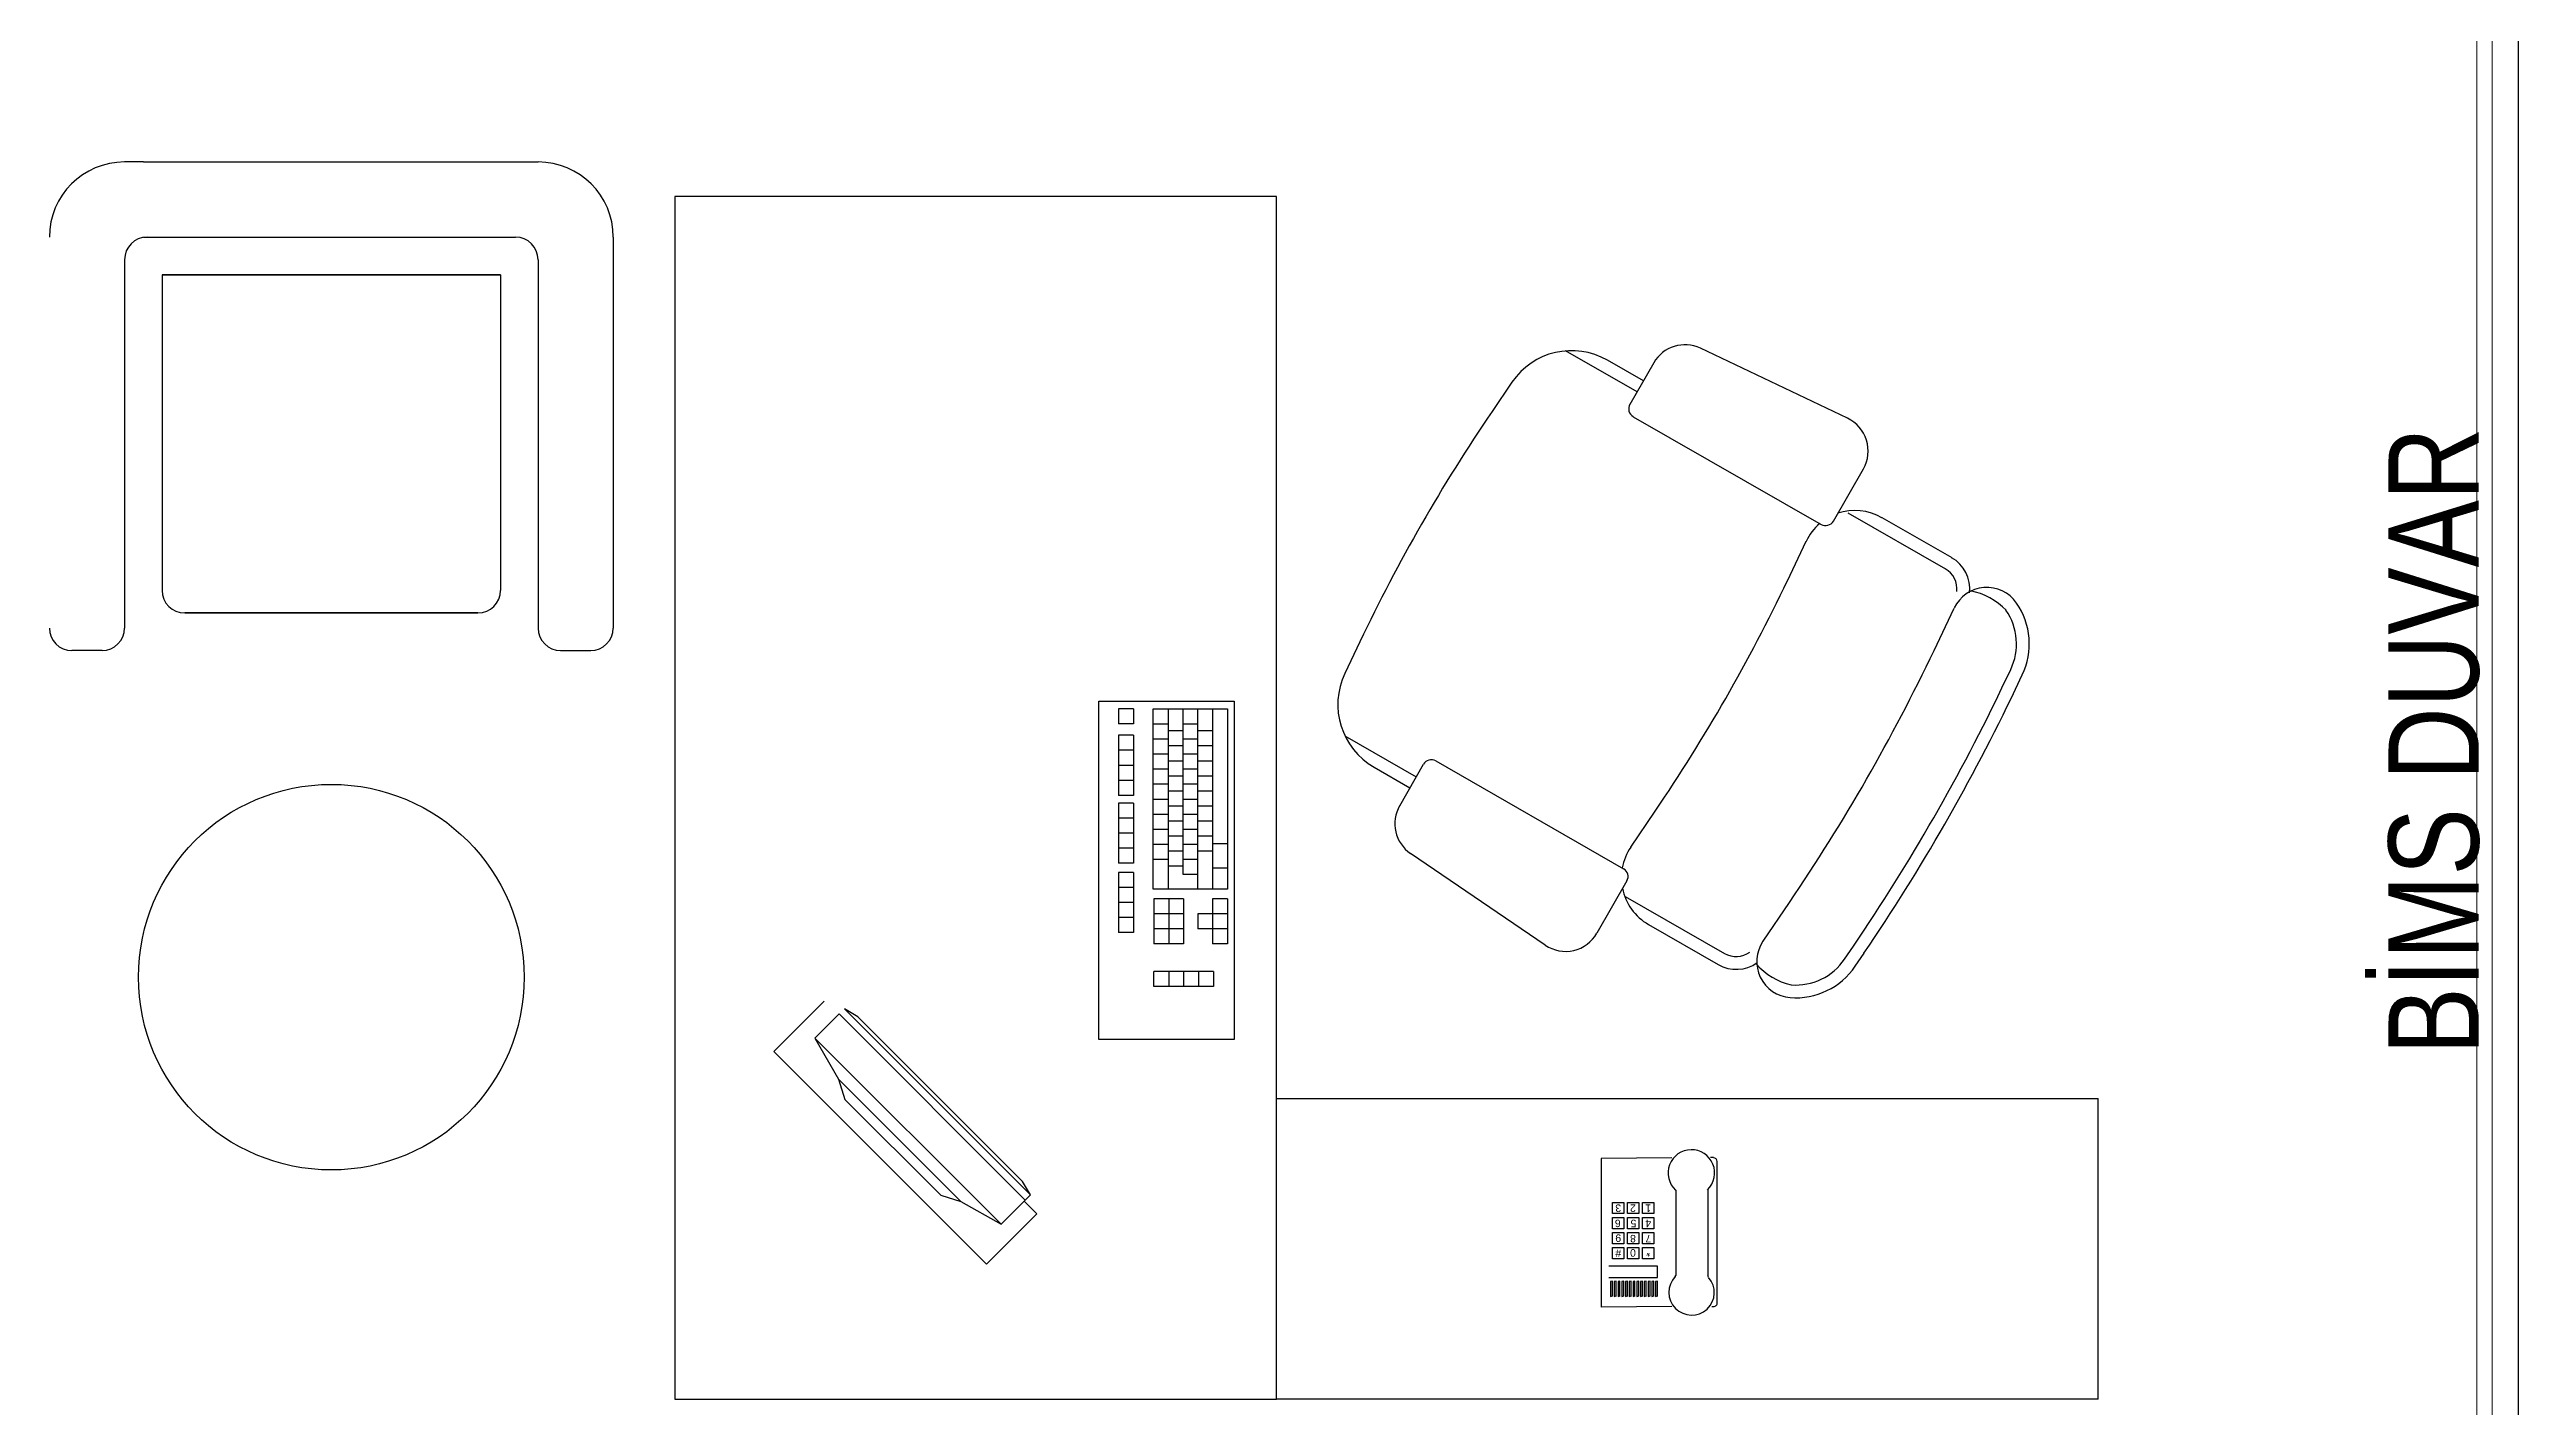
# Model space of a CAD drawing. Header units: centimetres. Extents: x 681015 to 688218, y 3995806 to 4004619.
# Drawn here: x 683215.6 to 683544, y 4002211.6 to 4002392.1 of the extents above; entities that cross this region are included whole.
import ezdxf
from ezdxf.enums import TextEntityAlignment as Align

# ---------------------------------------------------------------- set-up
doc = ezdxf.new("R2010")
doc.units = ezdxf.units.CM
doc.header["$LTSCALE"] = 100
doc.header["$MEASUREMENT"] = 0
for name, color, linetype in [('A-TEFRİŞ 2', 35, 'Continuous'), ('DUV', 4, 'Continuous'), ('YAZI', 7, 'Continuous')]:
    doc.layers.add(name, color=color, linetype=linetype)
doc.layers.add('no3_kutu profil gorunus', color=8, linetype='Continuous', lineweight=0)
doc.styles.add('BAS', font='arial.ttf', dxfattribs={"height": 100})
doc.styles.get("Standard").update_dxf_attribs({"font": 'arial.ttf'})

msp = doc.modelspace()

# ---------------------------------------------------------------- linework, layer by layer
at = {"layer": 'A-TEFRİŞ 2'}
for p, q in [((683228.11, 4002377.17), (683225.61, 4002377.17)), ((683228.11, 4002377.17), (683280.61, 4002377.17)), ((683228.11, 4002367.17), (683277.61, 4002367.17)), ((683228.11, 4002367.17), (683228.61, 4002367.17)), ((683290.61, 4002367.17), (683290.61, 4002315.17)), ((683225.61, 4002364.17), (683225.61, 4002315.17)), ((683230.61, 4002362.17), (683230.61, 4002320.17)), ((683230.61, 4002362.17), (683275.61, 4002362.17)), ((683275.61, 4002362.17), (683230.61, 4002362.17)), ((683230.61, 4002362.17), (683230.61, 4002320.17)), ((683275.61, 4002362.17), (683275.61, 4002320.17)), ((683275.61, 4002362.17), (683275.61, 4002320.17)), ((683280.61, 4002364.17), (683280.61, 4002315.17)), ((683426.78, 4002346.57), (683417.28, 4002352.03)), ((683454.78, 4002343.08), (683435.22, 4002352.38)), ((683427.62, 4002348.05), (683422.84, 4002350.79)), ((683429, 4002350.44), (683425.83, 4002344.92)), ((683410.13, 4002347.86), (683407.5, 4002343.99)), ((683426.28, 4002343.28), (683451.26, 4002328.96)), ((683452.9, 4002329.4), (683456.89, 4002336.35)), ((683454.83, 4002330.49), (683467.79, 4002323.06)), ((683459.35, 4002329.85), (683468.63, 4002324.53)), ((683446.78, 4002321.46), (683449.27, 4002326.7)), ((683233.61, 4002317.17), (683272.61, 4002317.17)), ((683272.61, 4002317.17), (683233.61, 4002317.17)), ((683466.28, 4002312.19), (683468.97, 4002317.83)), ((683222.61, 4002312.17), (683218.61, 4002312.17)), ((683283.61, 4002312.17), (683287.61, 4002312.17)), ((683389.92, 4002313.33), (683387.91, 4002309.11)), ((683475.59, 4002307.76), (683476.49, 4002309.65)), ((683477.12, 4002307.03), (683478.02, 4002308.92)), ((683387.92, 4002300.84), (683397.42, 4002295.39)), ((683391.8, 4002296.66), (683396.58, 4002293.92)), ((683395.21, 4002291.53), (683398.37, 4002297.04)), ((683400.01, 4002297.48), (683424.99, 4002283.15)), ((683425.94, 4002286.02), (683429.2, 4002290.81)), ((683414.58, 4002272.98), (683396.67, 4002285.17)), ((683425.43, 4002281.52), (683421.45, 4002274.56)), ((683425.19, 4002279.46), (683438.42, 4002271.87)), ((683443.54, 4002273.49), (683447.05, 4002278.65)), ((683428.31, 4002275.72), (683437.58, 4002270.4)), ((683454.39, 4002271.13), (683455.57, 4002272.86)), ((683455.8, 4002270.17), (683456.97, 4002271.9)), ((683378.82, 4002252.59), (683488.11, 4002252.59)), ((683488.11, 4002212.59), (683488.11, 4002252.59)), ((683422.01, 4002244.61), (683422.01, 4002224.83)), ((683436.94, 4002244.71), (683436.56, 4002244.71)), ((683431.92, 4002240.38), (683431.92, 4002229.01)), ((683436.2, 4002240.48), (683436.2, 4002228.98)), ((683429.51, 4002230.26), (683423.01, 4002230.26)), ((683429.51, 4002228.76), (683429.51, 4002230.26)), ((683423.01, 4002228.76), (683429.51, 4002228.76)), ((683423.51, 4002228.26), (683423.25, 4002228.24)), ((683423.25, 4002228.24), (683423.25, 4002226.24)), ((683423.51, 4002226.26), (683423.51, 4002228.26)), ((683424.01, 4002228.26), (683423.75, 4002228.24)), ((683423.75, 4002228.24), (683423.75, 4002226.24)), ((683424.01, 4002226.26), (683424.01, 4002228.26)), ((683424.51, 4002228.26), (683424.25, 4002228.24)), ((683424.25, 4002228.24), (683424.25, 4002226.24)), ((683424.51, 4002226.26), (683424.51, 4002228.26)), ((683425.01, 4002228.26), (683424.75, 4002228.24)), ((683424.75, 4002228.24), (683424.75, 4002226.24)), ((683425.01, 4002226.26), (683425.01, 4002228.26)), ((683425.51, 4002228.26), (683425.25, 4002228.24)), ((683425.25, 4002228.24), (683425.25, 4002226.24)), ((683425.51, 4002226.26), (683425.51, 4002228.26)), ((683426.01, 4002228.26), (683425.75, 4002228.24)), ((683425.75, 4002228.24), (683425.75, 4002226.24)), ((683426.01, 4002226.26), (683426.01, 4002228.26)), ((683426.51, 4002228.26), (683426.25, 4002228.24)), ((683426.25, 4002228.24), (683426.25, 4002226.24)), ((683426.51, 4002226.26), (683426.51, 4002228.26)), ((683427.01, 4002228.26), (683426.75, 4002228.24)), ((683426.75, 4002228.24), (683426.75, 4002226.24)), ((683427.01, 4002226.26), (683427.01, 4002228.26)), ((683427.51, 4002228.26), (683427.25, 4002228.24)), ((683427.25, 4002228.24), (683427.25, 4002226.24)), ((683427.51, 4002226.26), (683427.51, 4002228.26)), ((683428.01, 4002228.26), (683427.75, 4002228.24)), ((683427.75, 4002228.24), (683427.75, 4002226.24)), ((683428.01, 4002226.26), (683428.01, 4002228.26)), ((683428.51, 4002228.26), (683428.25, 4002228.24)), ((683428.25, 4002228.24), (683428.25, 4002226.24)), ((683428.51, 4002226.26), (683428.51, 4002228.26)), ((683429.01, 4002228.26), (683428.75, 4002228.24)), ((683428.75, 4002228.24), (683428.75, 4002226.24)), ((683429.01, 4002226.26), (683429.01, 4002228.26)), ((683429.51, 4002228.26), (683429.25, 4002228.24)), ((683429.25, 4002228.24), (683429.25, 4002226.24)), ((683429.51, 4002226.26), (683429.51, 4002228.26)), ((683431.87, 4002228.88), (683431.92, 4002229.01)), ((683436.3, 4002228.79), (683436.21, 4002228.98)), ((683423.25, 4002226.24), (683423.54, 4002226.31)), ((683423.75, 4002226.24), (683424.04, 4002226.31)), ((683424.25, 4002226.24), (683424.54, 4002226.31)), ((683424.75, 4002226.24), (683425.04, 4002226.31)), ((683425.25, 4002226.24), (683425.54, 4002226.31)), ((683425.75, 4002226.24), (683426.04, 4002226.31)), ((683426.25, 4002226.24), (683426.54, 4002226.31)), ((683426.75, 4002226.24), (683427.04, 4002226.31)), ((683427.25, 4002226.24), (683427.54, 4002226.31)), ((683427.75, 4002226.24), (683428.04, 4002226.31)), ((683428.25, 4002226.24), (683428.54, 4002226.31)), ((683428.75, 4002226.24), (683429.04, 4002226.31)), ((683429.25, 4002226.24), (683429.54, 4002226.31)), ((683488.11, 4002212.59), (683378.82, 4002212.59))]:
    msp.add_line(p, q, dxfattribs=at)
for points in [[(683298.82, 4002372.59), (683298.82, 4002212.59), (683378.82, 4002212.59), (683378.82, 4002372.59), (683298.82, 4002372.59)], [(683359.79, 4002304.4), (683357.82, 4002304.4)], [(683357.82, 4002304.4), (683357.82, 4002302.4)], [(683359.79, 4002302.4), (683357.82, 4002302.4)], [(683359.79, 4002304.4), (683359.79, 4002302.4)], [(683362.43, 4002304.42), (683364.4, 4002304.42)], [(683362.43, 4002302.42), (683362.43, 4002304.42)], [(683362.43, 4002302.42), (683364.4, 4002302.42)], [(683362.43, 4002300.43), (683362.43, 4002302.42)], [(683364.4, 4002304.42), (683364.4, 4002302.42)], [(683364.4, 4002304.42), (683366.37, 4002304.42)], [(683364.4, 4002302.42), (683364.4, 4002300.43)], [(683366.37, 4002304.42), (683366.37, 4002301.52)], [(683366.37, 4002304.42), (683368.34, 4002304.42)], [(683366.41, 4002302.42), (683368.34, 4002302.42)], [(683368.34, 4002304.42), (683370.32, 4002304.42)], [(683368.34, 4002304.42), (683368.34, 4002302.42)], [(683368.34, 4002302.42), (683368.38, 4002302.42)], [(683368.34, 4002302.42), (683368.34, 4002301.52)], [(683370.32, 4002304.42), (683372.29, 4002304.42)], [(683370.32, 4002304.42), (683370.32, 4002301.52)], [(683372.29, 4002304.42), (683372.29, 4002286.51)], [(683357.82, 4002300.9), (683357.82, 4002298.9)], [(683359.79, 4002300.9), (683357.82, 4002300.9)], [(683357.82, 4002298.9), (683357.82, 4002296.9)], [(683359.79, 4002298.9), (683357.82, 4002298.9)], [(683359.79, 4002300.9), (683359.79, 4002298.9)], [(683359.79, 4002298.9), (683359.79, 4002296.9)], [(683362.43, 4002300.43), (683364.4, 4002300.43)], [(683362.43, 4002298.42), (683362.43, 4002300.43)], [(683364.4, 4002300.43), (683364.4, 4002298.42)], [(683364.44, 4002301.52), (683366.37, 4002301.52)], [(683364.44, 4002299.52), (683366.37, 4002299.52)], [(683366.37, 4002301.52), (683366.37, 4002299.52)], [(683366.37, 4002301.52), (683366.41, 4002301.52)], [(683366.37, 4002299.52), (683366.37, 4002297.52)], [(683366.41, 4002300.43), (683368.34, 4002300.43)], [(683368.34, 4002301.52), (683368.34, 4002300.43)], [(683368.34, 4002300.43), (683368.34, 4002299.52)], [(683368.34, 4002300.43), (683368.38, 4002300.43)], [(683368.34, 4002299.52), (683368.34, 4002298.42)], [(683368.35, 4002301.52), (683370.32, 4002301.52)], [(683368.35, 4002299.52), (683370.32, 4002299.52)], [(683370.32, 4002301.52), (683370.32, 4002299.52)], [(683370.32, 4002301.52), (683370.32, 4002301.52)], [(683370.32, 4002299.52), (683370.32, 4002297.52)], [(683370.32, 4002299.52), (683370.32, 4002299.52)], [(683359.79, 4002296.9), (683357.82, 4002296.9)], [(683357.82, 4002296.9), (683357.82, 4002294.9)], [(683359.79, 4002296.9), (683359.79, 4002294.9)], [(683362.43, 4002298.42), (683364.4, 4002298.42)], [(683362.43, 4002296.42), (683362.43, 4002298.42)], [(683362.43, 4002296.42), (683364.4, 4002296.42)], [(683362.43, 4002294.42), (683362.43, 4002296.42)], [(683364.4, 4002298.42), (683364.4, 4002296.42)], [(683364.4, 4002296.42), (683364.4, 4002294.42)], [(683364.44, 4002297.52), (683366.37, 4002297.52)], [(683364.44, 4002295.52), (683366.37, 4002295.52)], [(683366.37, 4002297.52), (683366.37, 4002295.52)], [(683366.37, 4002295.52), (683366.37, 4002293.52)], [(683366.41, 4002298.42), (683368.34, 4002298.42)], [(683366.41, 4002296.42), (683368.34, 4002296.42)], [(683368.34, 4002298.42), (683368.34, 4002297.52)], [(683368.34, 4002297.52), (683368.34, 4002296.42)], [(683368.34, 4002296.42), (683368.34, 4002295.52)], [(683368.34, 4002295.52), (683368.34, 4002294.42)], [(683368.35, 4002297.52), (683370.32, 4002297.52)], [(683368.35, 4002295.52), (683370.32, 4002295.52)], [(683370.32, 4002297.52), (683370.32, 4002295.52)], [(683370.32, 4002297.52), (683370.32, 4002297.52)], [(683370.32, 4002295.52), (683370.32, 4002293.52)], [(683370.32, 4002295.52), (683370.32, 4002295.52)], [(683359.79, 4002294.9), (683357.82, 4002294.9)], [(683357.82, 4002294.9), (683357.82, 4002292.9)], [(683359.79, 4002292.9), (683357.82, 4002292.9)], [(683359.79, 4002294.9), (683359.79, 4002292.9)], [(683362.43, 4002294.42), (683364.4, 4002294.42)], [(683362.43, 4002292.42), (683362.43, 4002294.42)], [(683362.43, 4002292.42), (683364.4, 4002292.42)], [(683362.43, 4002290.42), (683362.43, 4002292.42)], [(683364.4, 4002294.42), (683364.4, 4002292.42)], [(683364.4, 4002292.42), (683364.4, 4002290.42)], [(683364.44, 4002293.52), (683366.37, 4002293.52)], [(683366.37, 4002293.52), (683366.37, 4002291.52)], [(683366.41, 4002294.42), (683368.34, 4002294.42)], [(683366.41, 4002292.42), (683368.34, 4002292.42)], [(683368.34, 4002294.42), (683368.34, 4002293.52)], [(683368.34, 4002293.52), (683368.34, 4002292.42)], [(683368.34, 4002292.42), (683368.34, 4002291.52)], [(683368.35, 4002293.52), (683370.32, 4002293.52)], [(683370.32, 4002293.52), (683370.32, 4002293.52)], [(683370.32, 4002293.52), (683370.32, 4002291.52)], [(683357.82, 4002291.87), (683357.82, 4002289.87)], [(683359.79, 4002291.87), (683357.82, 4002291.87)], [(683359.79, 4002289.87), (683357.82, 4002289.87)], [(683357.82, 4002289.87), (683357.82, 4002287.87)], [(683359.79, 4002291.87), (683359.79, 4002289.87)], [(683359.79, 4002289.87), (683359.79, 4002287.87)], [(683362.43, 4002290.42), (683364.4, 4002290.42)], [(683362.43, 4002288.42), (683362.43, 4002290.42)], [(683364.4, 4002290.42), (683364.4, 4002288.42)], [(683364.44, 4002291.52), (683366.37, 4002291.52)], [(683364.44, 4002289.52), (683366.37, 4002289.52)], [(683366.37, 4002291.52), (683366.37, 4002289.52)], [(683366.37, 4002289.52), (683366.37, 4002287.52)], [(683366.41, 4002290.42), (683368.34, 4002290.42)], [(683368.34, 4002291.52), (683368.34, 4002290.42)], [(683368.34, 4002290.42), (683368.34, 4002289.52)], [(683368.34, 4002289.52), (683368.34, 4002288.42)], [(683368.35, 4002291.52), (683370.32, 4002291.52)], [(683368.35, 4002289.52), (683370.32, 4002289.52)], [(683370.32, 4002291.52), (683370.32, 4002289.52)], [(683370.32, 4002291.52), (683370.32, 4002291.52)], [(683370.32, 4002289.52), (683370.32, 4002287.52)], [(683370.32, 4002289.52), (683370.32, 4002289.52)], [(683359.79, 4002287.87), (683357.82, 4002287.87)], [(683357.82, 4002287.87), (683357.82, 4002285.87)], [(683357.82, 4002285.87), (683357.82, 4002283.87)], [(683359.79, 4002285.87), (683357.82, 4002285.87)], [(683359.79, 4002287.87), (683359.79, 4002285.87)], [(683359.79, 4002285.87), (683359.79, 4002283.87)], [(683362.43, 4002288.42), (683364.4, 4002288.42)], [(683362.43, 4002286.43), (683362.43, 4002288.42)], [(683362.43, 4002286.43), (683364.4, 4002286.43)], [(683362.43, 4002284.42), (683362.43, 4002286.43)], [(683364.4, 4002288.42), (683364.4, 4002286.43)], [(683364.4, 4002286.43), (683364.4, 4002284.42)], [(683364.44, 4002287.52), (683366.37, 4002287.52)], [(683366.37, 4002287.52), (683366.37, 4002285.52)], [(683366.41, 4002288.42), (683368.34, 4002288.42)], [(683366.41, 4002286.43), (683368.34, 4002286.43)], [(683368.34, 4002288.42), (683368.34, 4002287.52)], [(683368.34, 4002287.52), (683368.34, 4002286.43)], [(683368.34, 4002286.43), (683368.34, 4002285.52)], [(683368.35, 4002287.52), (683370.32, 4002287.52)], [(683370.31, 4002286.51), (683370.32, 4002286.51)], [(683370.32, 4002287.52), (683370.32, 4002286.51)], [(683370.32, 4002287.52), (683370.32, 4002287.52)], [(683370.32, 4002286.51), (683372.28, 4002286.51)], [(683370.32, 4002286.51), (683370.32, 4002285.52)], [(683372.29, 4002286.51), (683372.29, 4002283.25)], [(683359.79, 4002283.87), (683357.82, 4002283.87)], [(683357.82, 4002282.65), (683357.82, 4002280.65)], [(683359.79, 4002282.65), (683357.82, 4002282.65)], [(683359.79, 4002282.65), (683359.79, 4002280.65)], [(683362.43, 4002280.42), (683362.43, 4002284.42)], [(683362.43, 4002284.42), (683364.4, 4002284.42)], [(683364.4, 4002284.42), (683364.4, 4002280.42)], [(683364.44, 4002285.52), (683366.37, 4002285.52)], [(683364.44, 4002283.52), (683366.37, 4002283.52)], [(683366.37, 4002285.52), (683366.37, 4002283.52)], [(683366.37, 4002283.52), (683366.37, 4002282.42)], [(683366.37, 4002282.42), (683368.34, 4002282.42)], [(683366.37, 4002282.42), (683366.37, 4002282.4)], [(683366.41, 4002284.42), (683368.34, 4002284.42)], [(683368.34, 4002285.52), (683368.34, 4002284.42)], [(683368.34, 4002284.42), (683368.34, 4002282.42)], [(683368.34, 4002282.42), (683368.34, 4002280.42)], [(683368.35, 4002285.52), (683370.32, 4002285.52)], [(683370.31, 4002283.25), (683370.32, 4002283.25)], [(683370.32, 4002285.52), (683370.32, 4002283.25)], [(683370.32, 4002285.52), (683370.32, 4002285.52)], [(683370.32, 4002283.25), (683370.32, 4002280.42)], [(683370.32, 4002283.25), (683372.28, 4002283.25)], [(683372.29, 4002283.25), (683372.29, 4002280.42)], [(683357.82, 4002280.65), (683357.82, 4002278.65)], [(683359.79, 4002280.65), (683357.82, 4002280.65)], [(683359.79, 4002280.65), (683359.79, 4002278.65)], [(683364.4, 4002280.42), (683362.43, 4002280.42)], [(683362.51, 4002279.16), (683362.51, 4002277.16)], [(683364.49, 4002279.16), (683362.51, 4002279.16)], [(683368.34, 4002280.42), (683364.4, 4002280.42)], [(683364.49, 4002279.16), (683364.49, 4002277.16)], [(683366.46, 4002279.16), (683364.49, 4002279.16)], [(683366.46, 4002279.16), (683366.46, 4002277.16)], [(683370.32, 4002280.42), (683368.34, 4002280.42)], [(683372.29, 4002280.42), (683370.32, 4002280.42)], [(683370.32, 4002279.16), (683370.32, 4002277.16)], [(683372.29, 4002279.16), (683370.32, 4002279.16)], [(683372.29, 4002279.16), (683372.29, 4002277.16)], [(683357.82, 4002278.65), (683357.82, 4002276.65)], [(683359.79, 4002278.65), (683357.82, 4002278.65)], [(683357.82, 4002276.65), (683357.82, 4002274.65)], [(683359.79, 4002276.65), (683357.82, 4002276.65)], [(683359.79, 4002278.65), (683359.79, 4002276.65)], [(683359.79, 4002276.65), (683359.79, 4002274.65)], [(683364.49, 4002277.16), (683362.51, 4002277.16)], [(683362.51, 4002277.16), (683362.51, 4002275.16)], [(683364.49, 4002277.16), (683364.49, 4002275.16)], [(683366.46, 4002277.16), (683364.49, 4002277.16)], [(683366.46, 4002277.16), (683366.46, 4002275.16)], [(683370.32, 4002277.16), (683368.35, 4002277.16)], [(683368.35, 4002277.16), (683368.35, 4002275.16)], [(683372.29, 4002277.16), (683370.32, 4002277.16)], [(683370.32, 4002277.16), (683370.32, 4002275.16)], [(683372.29, 4002277.16), (683372.29, 4002275.16)], [(683359.79, 4002274.65), (683357.82, 4002274.65)], [(683364.49, 4002275.16), (683362.51, 4002275.16)], [(683362.51, 4002275.16), (683362.51, 4002273.16)], [(683364.49, 4002273.16), (683362.51, 4002273.16)], [(683364.49, 4002275.16), (683364.49, 4002273.16)], [(683366.46, 4002275.16), (683364.49, 4002275.16)], [(683366.46, 4002273.16), (683364.49, 4002273.16)], [(683366.46, 4002275.16), (683366.46, 4002273.16)], [(683370.32, 4002275.16), (683368.35, 4002275.16)], [(683372.29, 4002275.16), (683370.32, 4002275.16)], [(683370.32, 4002275.16), (683370.32, 4002273.16)], [(683372.29, 4002273.16), (683370.32, 4002273.16)], [(683372.29, 4002275.16), (683372.29, 4002273.16)], [(683370.45, 4002269.48), (683370.45, 4002267.46), (683362.51, 4002267.46), (683362.51, 4002269.48)], [(683364.49, 4002269.48), (683362.51, 4002269.48)], [(683364.49, 4002269.48), (683364.49, 4002267.48)], [(683366.46, 4002269.48), (683364.49, 4002269.48)], [(683366.46, 4002269.48), (683366.46, 4002267.48)], [(683368.47, 4002269.48), (683366.5, 4002269.48)], [(683370.45, 4002269.48), (683368.47, 4002269.48)], [(683368.47, 4002269.48), (683368.47, 4002267.48)], [(683345.27, 4002238.94), (683346.96, 4002237.25), (683340.26, 4002230.55), (683311.97, 4002258.83), (683318.67, 4002265.53)], [(683320.64, 4002263.82), (683317.44, 4002260.62), (683320.58, 4002255.14), (683321.43, 4002252.45), (683334.16, 4002239.72), (683336.84, 4002238.88), (683342.19, 4002235.87), (683345.39, 4002239.07)], [(683320.64, 4002263.82), (683345.39, 4002239.07)], [(683345.39, 4002239.07), (683346.1, 4002239.77), (683345.03, 4002241.54), (683323.12, 4002263.46), (683321.35, 4002264.52)], [(683346.1, 4002239.77), (683321.35, 4002264.52)], [(683342.19, 4002235.87), (683317.44, 4002260.62)], [(683320.58, 4002255.14), (683336.71, 4002239)], [(683321.43, 4002252.45), (683334.16, 4002239.72)], [(683431.41, 4002244.67), (683422.01, 4002244.61)], [(683437.46, 4002225.42), (683437.46, 4002244.17)], [(683336.71, 4002239), (683336.84, 4002238.88)], [(683425.01, 4002237.26), (683423.51, 4002237.26), (683423.51, 4002238.76), (683425.01, 4002238.76), (683425.01, 4002237.26)], [(683425.01, 4002235.26), (683423.51, 4002235.26), (683423.51, 4002236.76), (683425.01, 4002236.76), (683425.01, 4002235.26)], [(683427.01, 4002237.26), (683425.51, 4002237.26), (683425.51, 4002238.76), (683427.01, 4002238.76), (683427.01, 4002237.26)], [(683427.01, 4002235.26), (683425.51, 4002235.26), (683425.51, 4002236.76), (683427.01, 4002236.76), (683427.01, 4002235.26)], [(683429.01, 4002237.26), (683427.51, 4002237.26), (683427.51, 4002238.76), (683429.01, 4002238.76), (683429.01, 4002237.26)], [(683429.01, 4002235.26), (683427.51, 4002235.26), (683427.51, 4002236.76), (683429.01, 4002236.76), (683429.01, 4002235.26)], [(683425.01, 4002233.26), (683423.51, 4002233.26), (683423.51, 4002234.76), (683425.01, 4002234.76), (683425.01, 4002233.26)], [(683427.01, 4002233.26), (683425.51, 4002233.26), (683425.51, 4002234.76), (683427.01, 4002234.76), (683427.01, 4002233.26)], [(683429.01, 4002233.26), (683427.51, 4002233.26), (683427.51, 4002234.76), (683429.01, 4002234.76), (683429.01, 4002233.26)], [(683425.01, 4002231.26), (683423.51, 4002231.26), (683423.51, 4002232.76), (683425.01, 4002232.76), (683425.01, 4002231.26)], [(683427.01, 4002231.26), (683425.51, 4002231.26), (683425.51, 4002232.76), (683427.01, 4002232.76), (683427.01, 4002231.26)], [(683429.01, 4002231.26), (683427.51, 4002231.26), (683427.51, 4002232.76), (683429.01, 4002232.76), (683429.01, 4002231.26)], [(683431.41, 4002224.89), (683422.01, 4002224.83)], [(683436.71, 4002224.92), (683436.96, 4002224.92)]]:
    msp.add_lwpolyline(points, dxfattribs=at)
msp.add_lwpolyline([(683355.19, 4002260.43), (683355.19, 4002305.42), (683373.19, 4002305.42), (683373.19, 4002260.43)], close=True, dxfattribs=at)
msp.add_circle((683253.11, 4002268.72), 25.65, dxfattribs=at)
for centre, radius, start, end in [((683225.61, 4002367.17), 10, 90, 180), ((683280.61, 4002367.17), 10, 0, 90), ((683228.61, 4002364.17), 3, 90, 180), ((683277.61, 4002364.17), 3, 0, 90), ((683418.07, 4002342.46), 9.6, 60.164, 145.7653), ((683433.16, 4002348.05), 4.8, 64.5627, 150.164), ((683426.87, 4002344.33), 1.2, 150.164, 240.164), ((683597.98, 4002214.37), 230.4, 145.7653, 154.5627), ((683452.72, 4002338.74), 4.8, 330.164, 64.5627), ((683455.77, 4002323.6), 7.2, 130.6149, 154.5627), ((683451.86, 4002330), 1.2, 240.164, 330.164), ((683455.77, 4002323.6), 7.2, 60.164, 108.571), ((683466.24, 4002320.36), 3.1, 353.8963, 60.164), ((683466.24, 4002320.36), 4.8, 353.8963, 60.164), ((683233.61, 4002320.17), 3, 180, 270), ((683233.61, 4002320.17), 3, 180, 270), ((683272.61, 4002320.17), 3, 270, 0), ((683272.61, 4002320.17), 3, 270, 0), ((683238.71, 4002420.43), 230.4, 325.7653, 334.5627), ((683473.3, 4002315.77), 4.8, 34.5627, 154.5627), ((683469.47, 4002311.45), 8.82, 43.5495, 79.1335), ((683469.35, 4002313.05), 7.9, 334.5627, 34.5627), ((683469.35, 4002313.05), 9.6, 334.5627, 34.5627), ((683218.61, 4002315.17), 3, 180, 270), ((683222.61, 4002315.17), 3, 270, 0), ((683283.61, 4002315.17), 3, 180, 270), ((683287.61, 4002315.17), 3, 270, 0), ((683238.71, 4002420.43), 252, 325.7653, 334.5627), ((683396.58, 4002304.99), 9.6, 154.5627, 240.164), ((683238.71, 4002420.43), 262.3, 325.7653, 334.5627), ((683238.71, 4002420.43), 264, 325.7653, 334.5627), ((683399.41, 4002296.44), 1.2, 60.164, 150.164), ((683399.37, 4002289.14), 4.8, 150.164, 235.7653), ((683431.89, 4002281.97), 7.2, 145.7653, 169.6848), ((683424.39, 4002282.11), 1.2, 330.164, 60.164), ((683431.89, 4002281.97), 7.2, 191.3853, 240.164), ((683417.28, 4002276.95), 4.8, 235.7653, 330.164), ((683447.5, 4002270.79), 4.8, 145.7653, 265.7653), ((683439.97, 4002274.56), 4.8, 240.164, 305.5982), ((683439.97, 4002274.56), 3.1, 240.164, 305.5982), ((683449.29, 4002276.28), 8.82, 221.1945, 256.7784), ((683447.86, 4002275.57), 9.6, 265.7653, 325.7653), ((683447.86, 4002275.57), 7.9, 265.7653, 325.7653), ((683434.01, 4002242.67), 3.1, 314.2578, 227.5704), ((683436.92, 4002244.17), 0.537, 1.263, 88.7281), ((683434.04, 4002226.78), 3.02, 135.9962, 41.5725), ((683434.04, 4002226.78), 3.02, 134.6223, 134.6357), ((683434.04, 4002226.78), 3.02, 133.8665, 133.8668), ((683436.96, 4002225.41), 0.499, 270.3082, 0.3697)]:
    msp.add_arc(centre, radius, start, end, dxfattribs=at)
at = {"layer": 'DUV', "lineweight": -2}
msp.add_line((683544.04, 4002027.71), (683544.04, 4002517.71), dxfattribs=at)
msp.add_line((683544.04, 4002027.71), (683544.04, 4002517.71), dxfattribs=at)
at = {"layer": 'no3_kutu profil gorunus'}
msp.add_lwpolyline([(683538.5, 4002507.73), (683540.5, 4002507.73), (683540.5, 4002037.56), (683538.5, 4002037.56), (683538.5, 4002507.73)], dxfattribs=at)

# ---------------------------------------------------------------- texts
at = {"layer": 'A-TEFRİŞ 2'}
for s, p in [('6', (683424.22, 4002235.96)), ('3', (683424.28, 4002237.98)), ('2', (683426.24, 4002237.98)), ('5', (683426.31, 4002235.96)), ('4', (683428.27, 4002235.96)), ('1', (683428.27, 4002237.98)), ('9', (683424.28, 4002234)), ('8', (683426.24, 4002233.93)), ('7', (683428.27, 4002233.93)), ('#', (683424.28, 4002231.97)), ('0', (683426.24, 4002232.04)), ('*', (683428.27, 4002232.04))]:
    msp.add_text(s, height=1, rotation=180, dxfattribs=at).set_placement(p, align=Align.MIDDLE)
at = {"layer": 'YAZI', "style": 'BAS', "width": 0.8}
msp.add_text('BİMS DUVAR ', height=12, rotation=90, dxfattribs=at).set_placement((683538.73, 4002258.41))

doc.saveas('drawing.dxf')
